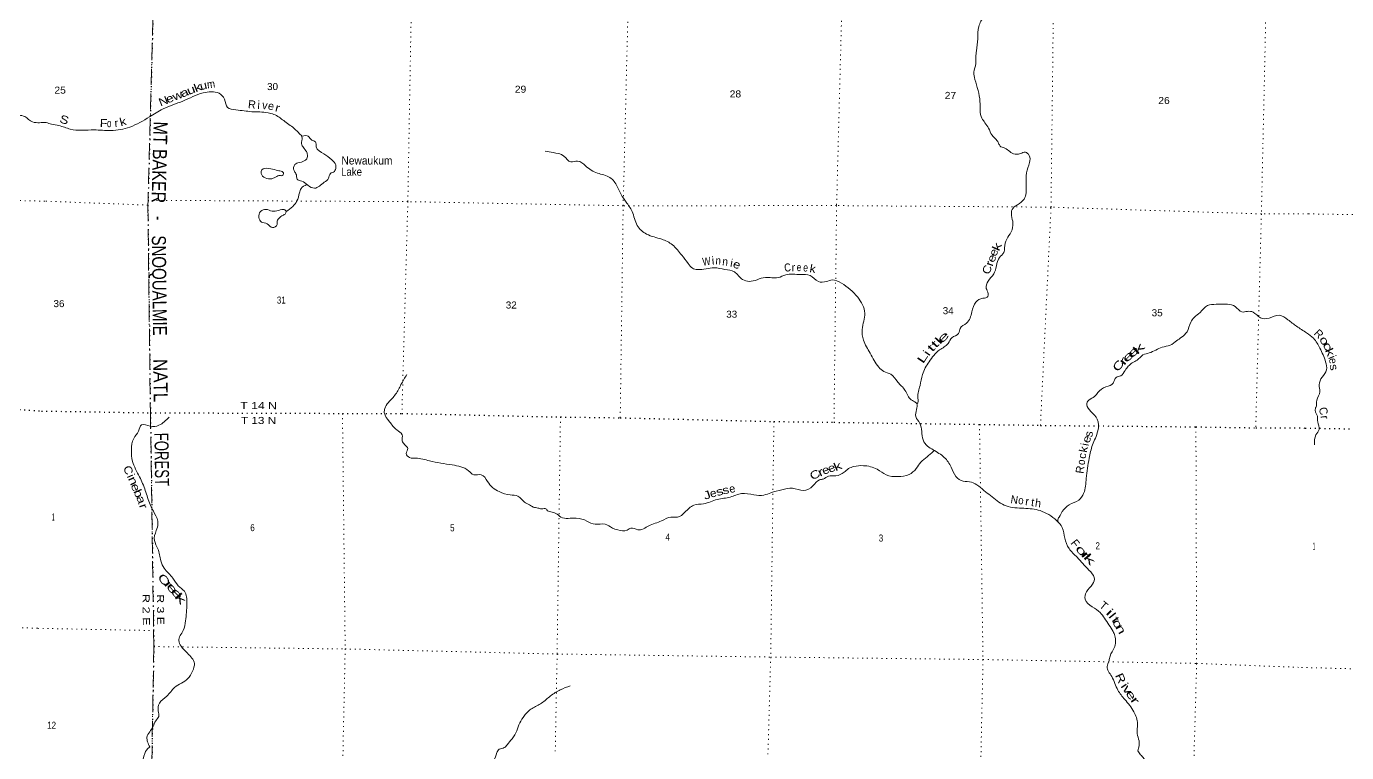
# Model space of a CAD drawing. Header units: feet. Extents: x -518066 to -250644, y -364975 to -177792.
# Drawn here: x -378460 to -345548, y -317689 to -299598 of the extents above; entities that cross this region are included whole.
import ezdxf
from ezdxf.enums import TextEntityAlignment as Align

# ---------------------------------------------------------------- set-up
doc = ezdxf.new("R2010")
doc.units = ezdxf.units.FT
doc.header["$LTSCALE"] = 80
doc.linetypes.add('DOT_DASHED', pattern=[7.7, 5, -1.2, 0.3, -1.2])
doc.linetypes.add('DOTTED', pattern=[1.5, 0.3, -1.2])
for name, color, linetype, lineweight in [('39', 7, 'Continuous', 13), ('41', 7, 'Continuous', 13), ('44', 7, 'DOT_DASHED', 13), ('6', 7, 'DOTTED', 25), ('7', 7, 'DOTTED', 13)]:
    doc.layers.add(name, color=color, linetype=linetype, lineweight=lineweight)

msp = doc.modelspace()

# ---------------------------------------------------------------- linework, layer by layer
at = {"layer": '39'}
for points in [[(-352258.93, -296342.87), (-352386.62, -296384.42), (-352574.5, -296511.21), (-352872.4, -296605.48), (-352986, -296741.9), (-353048.6, -296941.78), (-353322.81, -297153.25), (-353693.5, -297453.21), (-353862.02, -297616.63), (-353934.88, -297920.92), (-353999.22, -298297.81), (-354185.65, -298641.94), (-354286.47, -298935.57), (-354409.98, -299160.3), (-354585.18, -299353.76), (-354715.11, -299596.47), (-354743.8, -299905.71), (-354776.33, -300206.83), (-354789.67, -300361.47), (-354791.1, -300524.42), (-354841.97, -300740.64), (-354813.52, -300918.3), (-354688.31, -301470.26), (-354638.72, -301885.79), (-354562.58, -301998.07), (-354470.91, -302136.84), (-354391.86, -302301.5), (-354258.1, -302449.21), (-354213.56, -302532.65), (-354166.59, -302596.02), (-354098.61, -302617.58), (-353852.21, -302769.7), (-353679.05, -302767.34), (-353553.53, -302733.79), (-353458.57, -302812.27), (-353452.25, -302989.46), (-353526.06, -303243.43), (-353534.88, -303565.17), (-353586.2, -303898.08), (-353754.25, -304039.37), (-353887.67, -304161.28), (-353900.92, -304311.91), (-353864.59, -304497.79), (-353911.53, -304718.11), (-354021.95, -304894.84), (-354072.91, -305115.08), (-354095.49, -305231.3), (-354198.69, -305351.84), (-354277.69, -305565.45), (-354344.27, -305763.23), (-354485.05, -305947.36), (-354529.03, -306123.49), (-354481.54, -306257.29), (-354489.02, -306325.54), (-354614.79, -306371.16), (-354791.88, -306463.97), (-354887.65, -306709.42), (-355022.42, -306990.25), (-355182.21, -307121.66), (-355223.12, -307247.55), (-355388.39, -307352.69), (-355482, -307495.57), (-355694.78, -307658.05), (-355954.64, -307952.32), (-356122.37, -308268.67), (-356182.61, -308547.07), (-356233.51, -308859.87), (-356256.39, -308990.16), (-356264.91, -308992.24)], [(-377966.07, -301993.39), (-377833.32, -302030.68), (-377650.91, -302066.75), (-377368.99, -302157.25), (-376773.54, -302175.94), (-376353.19, -302192.92), (-375884.35, -302106.3), (-375387.74, -301849.26), (-375053.51, -301655.15), (-374558.14, -301456.43), (-374050.62, -301253.94), (-373658.3, -301264.29), (-373518.46, -301410.11), (-373448.4, -301618.84), (-373236.27, -301677.68), (-372840.65, -301722.3), (-372436.61, -301749), (-372157.13, -301859.56), (-372077.92, -301921.61), (-371818.25, -302112.23), (-371680.08, -302241.93), (-371589.58, -302332.63)], [(-392945.12, -303289.09), (-392691.52, -303125.99), (-392509.29, -303032.2), (-392120.88, -302985.68), (-391712.64, -302824.86), (-391534.91, -302893.84), (-391206.81, -302850.44), (-390958.96, -302669.17), (-390631.45, -302533.29), (-390436.9, -302421.59), (-390180.48, -302336.93), (-390076.85, -302260.06), (-390024.03, -302089.97), (-389731.4, -302001.83), (-389507.35, -301800.09), (-389279.46, -301610.48), (-389097.47, -301532.76), (-388906.86, -301547.64), (-388533.4, -301559.2), (-388176.65, -301612.73), (-387911.09, -301586.5), (-387601.86, -301595.1), (-387241.12, -301781.37), (-386767.36, -301933.12), (-386298.1, -302116.97), (-386162.35, -302303.93), (-385884.2, -302505.05), (-385532.47, -302755.51), (-385124.99, -302775.62), (-384963.7, -302868.47), (-384759.88, -303070.5), (-384441.73, -303151.6), (-384292.15, -303091.5), (-384164.3, -303006.95), (-383844.27, -302965.45), (-383556.37, -302923.47), (-383150.74, -302933.5), (-382900.26, -302842.72), (-382664.52, -302665.28), (-382431.13, -302509.93), (-382208.33, -302390.6), (-381978.42, -302331.68), (-381625.32, -301967.01), (-381421.41, -301769), (-381024.16, -301670.34), (-380522.08, -301547.11), (-380137.96, -301518.62), (-379935.98, -301577.9), (-379551.83, -301547.4), (-379328.52, -301657.25), (-379030.94, -301770.21), (-378647.84, -301808.04), (-378501.78, -301846.39), (-378304.89, -301975.95), (-378130.44, -301996.63), (-377966.07, -301993.39)], [(-371581.73, -302332.65), (-371432.42, -302333.71), (-371343.83, -302428.15), (-371252.25, -302476.37), (-371232.71, -302599.52), (-371045.09, -302770.51), (-370848.96, -302919.54), (-370749.07, -303050.44), (-370757.53, -303164.95), (-370782.69, -303212.7), (-370882.39, -303262.89), (-370927.15, -303380.65), (-371033.95, -303481), (-371280.64, -303628.67), (-371444.19, -303556.79), (-371594.93, -303450.97), (-371710.7, -303404.24), (-371725.1, -303323.46), (-371740, -303266.8), (-371788.73, -303191.32), (-371765.33, -303036.89), (-371659.69, -302990.85), (-371472.45, -302894.22), (-371457.82, -302773.81), (-371490.46, -302698.67), (-371572.63, -302586.26), (-371599.39, -302519.3), (-371591.61, -302436.97), (-371586.27, -302374.71), (-371587.39, -302332.43), (-371581.73, -302332.65)], [(-365530.23, -302708.64), (-365329.62, -302741.07), (-365057.72, -302829.34), (-364887.62, -302971.79), (-364718.14, -302953.26), (-364519.39, -303074.18), (-364223.25, -303253.51), (-363913.55, -303362.71), (-363731.02, -303583.89), (-363634.62, -303785.13), (-363511.77, -303972.85), (-363361.74, -304207.42), (-363230.3, -304560.31), (-362997.26, -304772.51), (-362621.49, -304899.2), (-362354.68, -305037.67), (-362122.7, -305300.14), (-361961.92, -305502.75), (-361855.73, -305621.71), (-361725.63, -305656.66), (-361314.02, -305611.09), (-361049.15, -305650.92), (-360806.92, -305714.42), (-360603.59, -305903.85), (-360445.57, -305951.47), (-360036.83, -305851.51), (-359720.89, -305856.21), (-359530.23, -305787.83), (-359157.7, -305781.66), (-358922.67, -305804.76), (-358714.46, -305954.05), (-358517.15, -305952.21), (-358369.42, -305915.11), (-358143.58, -305992.34), (-357736.37, -306345.06), (-357557.54, -306741.21), (-357626.53, -307148.19), (-357591.82, -307410.49), (-357425.67, -307739.97), (-357209.6, -308088.63), (-357086.98, -308191.84), (-356911.36, -308263.98), (-356736.28, -308456.83), (-356557.43, -308661.84), (-356403.46, -308900.52), (-356327.8, -308940.35), (-356264.57, -308996.02), (-356267.63, -309140.83), (-356287.51, -309319.48), (-356188.38, -309486.57), (-356140.28, -309686.79), (-356104.54, -309900.82), (-355993.04, -310054.1), (-355856.08, -310145.54), (-355576.33, -310338.6), (-355406.21, -310575.62), (-355288.41, -310811.52), (-355105.72, -310930.09), (-354902.8, -310948.48), (-354719.86, -311054.99), (-354387.32, -311321.61), (-354033.67, -311542.4), (-353592.12, -311604.1), (-353190.73, -311660.92), (-352777.28, -311909.14), (-352636.02, -312083.16), (-352573.18, -312348.08), (-352465.91, -312605.89), (-352267.15, -312821.38), (-351970.09, -313147.61), (-351837.05, -313329.5), (-351878.68, -313489.58), (-352035.85, -313687.45), (-352063.87, -313869.95), (-351888.7, -314058.78), (-351692.44, -314201.78), (-351582.7, -314342.95), (-351370.23, -314671.4), (-351324.15, -314777.01), (-351340.63, -315080.48), (-351443.56, -315283.52), (-351470.26, -315403.67), (-351517.59, -315547.54), (-351403.98, -315791.4), (-351250.2, -316134.7), (-351075.93, -316365.77), (-350850.92, -316672.35), (-350758.66, -316974.11), (-350767.83, -317217.37), (-350721.31, -317397.43), (-350748.63, -317642.32)], [(-372233.27, -303175.84), (-372417.66, -303137.71), (-372587.44, -303170.32), (-372607.55, -303264.46), (-372511.17, -303371.14), (-372342.53, -303392.83), (-372218.52, -303335.1), (-372167.75, -303314.05), (-372083.16, -303311.82), (-372049.95, -303264.24), (-372065.32, -303229.71), (-372169.22, -303193.29), (-372233.27, -303175.84)], [(-371471.02, -303537.84), (-371608.95, -303637.79), (-371651.49, -303745.54), (-371714.13, -303947.42), (-371821.74, -304085.98), (-371981.4, -304211.36)], [(-371980.27, -304210.47), (-372030.68, -304162.02), (-372170.03, -304183.2), (-372335.44, -304199.81), (-372485.5, -304156.38), (-372623.47, -304207.77), (-372664.84, -304355.79), (-372598.85, -304471.87), (-372458.86, -304515.09), (-372321.98, -304610.55), (-372209.66, -304534.47), (-372205.73, -304444.01), (-372153.82, -304368.66), (-372072.02, -304308.02), (-372000.44, -304255.22), (-371991.89, -304231.26), (-371981.4, -304211.36)], [(-346543.22, -307232.3), (-346795.01, -307068.52), (-347008.96, -306905.02), (-347224.05, -306795.83), (-347481.11, -306862.8), (-347696.45, -306860.23), (-347880.6, -306715.48), (-348019.13, -306698.45), (-348160.27, -306709.53), (-348324.56, -306577.27), (-348516.61, -306520.88), (-348798.43, -306520.92), (-349016.54, -306554.52), (-349199.27, -306723.67), (-349348.87, -306849.26), (-349433.88, -306966.17), (-349523.45, -307203.7), (-349663.29, -307343.58), (-349785.88, -307429.5), (-349947.26, -307540.76), (-350147.56, -307588.82), (-350302.05, -307659.98), (-350466.65, -307732.94), (-350624.74, -307783.91), (-350768.3, -307909.63), (-350892.53, -307977.41), (-350989.01, -308065.9), (-351067.64, -308166.84), (-351175.11, -308299.37), (-351294.85, -308345.11), (-351364.18, -308482.47), (-351547.35, -308577.17), (-351745.58, -308717.82), (-351828.19, -308816.67), (-351975.06, -308908.11), (-352025.77, -309021.72), (-351922.71, -309192.92), (-351761.71, -309385.48), (-351749.77, -309677.48), (-351881.87, -310022.76), (-351963.38, -310355.02), (-352038.44, -310858.45), (-352102.73, -311233.34), (-352226.98, -311397.7), (-352461.01, -311517.47), (-352635.65, -311684.79), (-352713.03, -311821.97), (-352749.19, -311913.76), (-352731.25, -311953.74)], [(-346543.22, -307232.3), (-346372.7, -307367.23), (-346212.55, -307616.77), (-346070.64, -307954.73), (-346046.92, -308151.79), (-346157.71, -308336.56), (-346232.36, -308523.41), (-346212.61, -308698.34), (-346289.32, -308911.32), (-346315.77, -309094.22), (-346325.84, -309110.29), (-346276.03, -309311.4), (-346268.26, -309446.11), (-346234.5, -309641.16), (-346311.05, -309773.73), (-346347.66, -310018.93)], [(-368977.36, -308273.14), (-369121.51, -308521.58), (-369255.38, -308760.18), (-369434.94, -308969.65), (-369524.61, -309116.63), (-369536.79, -309216.98), (-369404.78, -309447.14), (-369225.93, -309652.15), (-369093.54, -309769.65), (-369088.77, -309924.68), (-369036.23, -310010.3), (-368951.84, -310112.7), (-368988.72, -310238.67), (-368908.35, -310340.98), (-368753.68, -310356.34), (-368410.8, -310419.97), (-367843.3, -310522.57), (-367439.75, -310667.96), (-367306.98, -310767.36), (-367119.77, -310767.32), (-366962.3, -310935.65), (-366836.67, -311087.21), (-366671.67, -311185.29), (-366397.67, -311269.58), (-366205.06, -311299.83), (-366045.15, -311448.1), (-365915.76, -311517.24), (-365822.3, -311571.54), (-365706.07, -311596.15), (-365615.99, -311620.19), (-365507.13, -311612.45), (-365485.63, -311643.08), (-365390.08, -311693.4), (-365262.03, -311730.33), (-365135.17, -311823.57), (-364751.16, -311845.81), (-364487.05, -311921.85), (-364281.38, -312000.66), (-364033.77, -311999.89), (-363852.58, -312094.28), (-363718.75, -312143.4), (-363483.3, -312146.4), (-363389.64, -312096.07), (-363217.45, -312139.97), (-362945.58, -312039.11), (-362626.96, -311917.11), (-362391.47, -311823.53), (-362224.43, -311825.07), (-362042.63, -311700.16), (-361821.54, -311525.78), (-361579.24, -311490.69), (-361238.75, -311381.23), (-360911.43, -311323.8), (-360629.75, -311235.22), (-360326.44, -311265.81), (-360074.97, -311273.17), (-359898.61, -311214.54), (-359627.29, -311139.83), (-359360.76, -311101.22), (-359088.26, -311161.34), (-358856.38, -311047.56), (-358684, -310892.27), (-358599.11, -310875.97), (-358464.7, -310802.36), (-358279.29, -310792.22), (-358074.16, -310706.04), (-357963.51, -310613.82), (-357833.59, -310562.26), (-357593.6, -310541.2), (-357249.26, -310631.01), (-357022.74, -310770.64), (-356737.83, -310814.92), (-356454.9, -310762.58), (-356276.62, -310613.46), (-356162.56, -310454.92), (-356000.63, -310317.51), (-355920.62, -310246.78), (-355829.45, -310163.4)], [(-374903.82, -309332.29), (-375155.69, -309534.18), (-375375.6, -309557.67), (-375588.2, -309520.96), (-375661.98, -309678.35), (-375784.65, -309862.86), (-375842.96, -310145.32), (-375812.82, -310433.68), (-375639.81, -310819.65), (-375496.05, -311160.73), (-375374.64, -311511.39), (-375262.57, -311733.09), (-375179.35, -311986.36), (-375223.25, -312158.47), (-375268.77, -312406.99), (-375180.51, -312612.08), (-375110.34, -312911.36), (-375023.71, -313098.31), (-374805.51, -313346.4), (-374676.59, -313532.24), (-374522.49, -313670.32), (-374458.49, -313975.5), (-374493.79, -314407.34), (-374553.26, -314649.54), (-374661.24, -314900.76), (-374603.77, -315038.8), (-374444.45, -315215.22), (-374272.66, -315468.37), (-374316.94, -315658.57), (-374433.65, -315847.24), (-374764.41, -316067.57), (-374958.14, -316280.75), (-375145.15, -316461.89), (-375173.34, -316652.43), (-375162.1, -316787.48), (-375236.88, -316896.55), (-375300.34, -317042.08), (-375385.56, -317169.04), (-375455.02, -317312.43), (-375439.16, -317419.41), (-375381.74, -317548.92)], [(-364901.89, -316023.65), (-365149.62, -316125.02), (-365394.39, -316276.76), (-365615.56, -316455.16), (-365853.91, -316588.92), (-366044.9, -316767.96), (-366161.49, -316950.59), (-366232.06, -317146.27), (-366348.94, -317342.98), (-366476.92, -317493.18), (-366548.92, -317566.09), (-366670.58, -317607.77), (-366709.62, -317645.17), (-366732.16, -317688.96)], [(-375381.73, -317548.91), (-375390.02, -317554.44), (-375397.63, -317559.63), (-375509.79, -317710.46), (-375597.51, -317972.09), (-375802.91, -318098.6), (-375982.84, -318255.8), (-376091.86, -318382.26), (-376210.96, -318510.54), (-376215.31, -318721.59), (-376331.56, -318906.22), (-376496.1, -319095.9), (-376553.17, -319332.02), (-376536.51, -319595.78), (-376576.62, -319788), (-376562.9, -319999.42), (-376548.19, -320162.59), (-376679.05, -320276.55), (-376815.86, -320484.9), (-376985.22, -320616.17), (-377107.79, -320718.23), (-377285.69, -320776.93), (-377518.78, -320882.77), (-377712.27, -321015.56), (-377870.64, -321100.8), (-378016.18, -321148.1), (-378115, -321266.74), (-378234, -321292.46), (-378285.15, -321290.4)], [(-366732.16, -317688.96), (-366813.62, -317902.01), (-366925.6, -318074.67), (-367045.3, -318329.62), (-367188.84, -318572.01), (-367293.08, -318758.9), (-367277.46, -318877.86), (-367277.59, -319078.94), (-367306.85, -319134.64), (-367373.5, -319153.39), (-367467.56, -319235.93), (-367520.05, -319347.46), (-367585.32, -319591.45), (-367817.17, -319832.04), (-367933.26, -319912.12), (-368148.68, -319939.89), (-368366.79, -320098.32), (-368526.36, -320241.85), (-368765.92, -320369.68), (-368855.72, -320440.24), (-368927.87, -320531.26), (-369047.12, -320569.05), (-369227.79, -320762.42), (-369408.99, -321078.44), (-369638.44, -321397.51), (-369822.8, -321574.72), (-369936.39, -321630.71), (-370034.58, -321815.72), (-370151.75, -321948.05), (-370262.35, -322150.9), (-370370.03, -322309.57), (-370434.15, -322400.76), (-370596.83, -322499.99), (-370722.28, -322644.22), (-370921.95, -322784.93), (-371006.21, -322976.25), (-371142.42, -323057.92), (-371290.92, -323151.41), (-371329.51, -323367.79), (-371393.99, -323573.59), (-371481.12, -323851.56)], [(-350748.63, -317642.32), (-350684.32, -317742.28), (-350601.73, -317834.58), (-350538, -317942.39)]]:
    msp.add_spline(points, degree=3, dxfattribs=at)
at = {"layer": '44'}
for points in [[(-377913, -298754.21), (-375291.26, -298809.09), (-375425.72, -303930.92), (-375432.25, -304049.49), (-375368.54, -309223.82), (-375288.01, -314650.02), (-375284.36, -315048.48), (-375326.88, -317549.81)], [(-375326.88, -317549.81), (-375362.81, -320321.51), (-375438.16, -324952.93), (-372866.68, -325274.87), (-370304.08, -325345.26), (-365409.38, -325467.28), (-364967.63, -325466.24), (-360111.28, -325597.52), (-359737.95, -325610.91)]]:
    msp.add_lwpolyline(points, dxfattribs=at)
at = {"layer": '6'}
for points in [[(-374845.93, -284795.89), (-374844.28, -287951.51), (-374885.58, -288381.21), (-375071.23, -293258.5), (-375117.98, -293565.35), (-375271.43, -298537.88), (-375291.26, -298809.09), (-375425.72, -303930.92), (-375432.25, -304049.49), (-375368.54, -309223.82), (-375288.01, -314650.02), (-375284.36, -315048.48), (-375326.88, -317549.81)], [(-409586.91, -308522.67), (-406706.57, -308609.69), (-401581.92, -308729.77), (-396184.44, -308873.99), (-391044.1, -309018.42), (-387477.01, -308903.77), (-386037.38, -308837.22), (-380311.11, -309024.5), (-378085.1, -309179.79)], [(-378085.1, -309179.79), (-375368.54, -309223.82), (-370579.98, -309239.07), (-369098.46, -309240.38), (-365146.82, -309328.38), (-363655.62, -309348), (-359824.88, -309441.48), (-358327.64, -309461.23), (-354699.32, -309512.18), (-353180.03, -309536.42), (-349303.83, -309574.53), (-347812.72, -309598.17), (-346579.39, -309602.89)], [(-346579.39, -309602.89), (-344047.96, -309648.63), (-342560.19, -309669.07), (-338928.09, -309721.04), (-336827.91, -309738.43), (-333623.47, -309781.68), (-331509.21, -309785.01), (-328294.7, -309812.2), (-326244.72, -309829.5), (-324455.48, -309850.05)], [(-375326.88, -317549.81), (-375362.81, -320321.51), (-375438.16, -324952.93), (-375505.87, -328977.11)]]:
    msp.add_lwpolyline(points, dxfattribs=at)
at = {"layer": '7'}
for p, q in [((-375432.25, -304049.49), (-377998.81, -303952.22)), ((-358261.8, -304062.29), (-358327.64, -309461.23)), ((-378174.47, -314593.33), (-375288.01, -314650.02)), ((-346669.67, -315568.65), (-344095.57, -315635.4)), ((-370566.65, -317627.3), (-370611.96, -320408.42))]:
    msp.add_line(p, q, dxfattribs=at)
for points in [[(-368482.76, -277740.75), (-368534.54, -282665.15), (-368621.33, -288007.3), (-368744.63, -293362.77), (-368856.46, -298652.08), (-368950.66, -303963.9), (-369098.46, -309240.38), (-369098.46, -309240.38)], [(-363655.62, -309348), (-363582.18, -304065.92), (-363447.54, -298612.19), (-363389.31, -293458.38), (-363328.04, -288180.07), (-363212.64, -282780.26), (-363072.63, -277871.82)], [(-357643.15, -277944.96), (-357855.25, -282797.62), (-357976.42, -288185.24), (-358056.28, -293485.29), (-358124.8, -298857.93), (-358261.8, -304062.29)], [(-353180.03, -309536.42), (-352916.15, -304101.45), (-352853.15, -298799.11), (-352790.72, -293466.5), (-352763.05, -288292.01), (-352605.97, -282957.38), (-352440.22, -278069.61)], [(-347429.64, -287184.91), (-347456.71, -288286.07), (-347512.45, -293550.5), (-347552.37, -298903.63), (-347671.86, -304269.24), (-347812.72, -309598.17)], [(-377998.81, -303952.22), (-380523.81, -303891.08), (-385852.19, -303826.29), (-391126.84, -303794.46), (-396264.56, -303740.52), (-401569.79, -303606.03), (-406828.49, -303451.49)], [(-346498.65, -304267.22), (-347671.86, -304269.24), (-352916.15, -304101.45), (-352916.15, -304101.45), (-358261.8, -304062.29), (-363582.18, -304065.92), (-368950.66, -303963.9), (-375425.72, -303930.92)], [(-346498.65, -304267.22), (-342387.34, -304340.56), (-336775.45, -304360.81), (-335002.34, -304402.68)], [(-370579.98, -309239.07), (-370512.83, -315107.63), (-370566.65, -317627.3)], [(-365146.82, -309328.38), (-365229.42, -315234), (-365276.86, -317712.24)], [(-359824.88, -309441.48), (-359904.66, -315308.93), (-359974.65, -317796.16)], [(-354699.32, -309512.18), (-354611.83, -315371.11), (-354665.9, -317878.95)], [(-349303.83, -309574.53), (-349285.53, -315468.21), (-349356.4, -317960.52)], [(-409680.41, -313751.15), (-406748.46, -313839.85), (-401541.83, -314115.94), (-396440.21, -314165.31), (-391180.17, -314233.11), (-385903.3, -314250.91), (-380605.86, -314500.19), (-378174.47, -314593.33)], [(-375284.36, -315048.48), (-370512.83, -315107.63), (-365229.42, -315234), (-359904.66, -315308.93), (-354611.83, -315371.11), (-349285.53, -315468.21), (-346669.67, -315568.65)]]:
    msp.add_lwpolyline(points, dxfattribs=at)

# ---------------------------------------------------------------- texts
at = {"layer": '41'}
for s, rotation, width, p in [('u', 21.718, 1.4, (-374320.88, -301270.85)), ('k', 21.718, 1.4, (-374153.11, -301208.33)), ('u', 13.599, 1.2, (-374024.76, -301165.73)), ('m', 7.737, 0.9, (-373845.88, -301132.6)), ('N', 21.944, 1.2, (-375008.72, -301550.86)), ('e', 21.944, 1.25, (-374852.34, -301484.93)), ('w', 21.773, 1.3, (-374656.29, -301408.08)), ('a', 21.784, 1.35, (-374484.58, -301338.53)), ('r', 345.751, 1.2, (-372221.63, -301720.46)), ('S', 342.105, 1.25, (-377545.73, -302016.65)), ('F', 357.645, 1.15, (-376538.73, -302104.58)), ('o', 357.729, 0.75, (-376398.15, -302107.86)), ('k', 14.991, 1.2, (-376029.26, -302066.36)), ('k', 66.386, 1.45, (-354173.14, -305125.05)), ('W', 7.91, 0.8, (-361492.5, -305549.22)), ('n', 356.828, 0.9, (-361218.15, -305531.12)), ('n', 354.077, 0.95, (-361048.41, -305553.05)), ('e', 68.192, 1.25, (-354305.46, -305412.23)), ('e', 69.192, 1.2, (-354255.12, -305262.17)), ('e', 340.579, 1.2, (-360780.73, -305622.55)), ('C', 6.617, 0.85, (-359474.28, -305702.29)), ('e', 358.874, 0.75, (-359200.94, -305694.43)), ('e', 355.28, 0.8, (-359041.03, -305705.03)), ('k', 350.251, 1.1, (-358873.29, -305729.54)), ('C', 68.349, 1.15, (-354419.09, -305692.59)), ('r', 71.285, 1.3, (-354356.96, -305536.19)), ('l', 47.75, 1.7, (-355649.87, -307494.33)), ('e', 45.257, 2.05, (-355536.93, -307408.43)), ('o', 299.592, 1.45, (-346186.48, -307477.17)), ('i', 55.363, 1.45, (-355934.72, -307790.25)), ('t', 49.592, 1.8, (-355831.66, -307674.37)), ('t', 48.944, 1.85, (-355738.33, -307577.15)), ('e', 45.457, 2.05, (-350925.14, -307884.89)), ('e', 45.411, 2.05, (-350798.54, -307776.76)), ('k', 41.425, 2.15, (-350668.72, -307696.6)), ('c', 295.999, 1.55, (-346105.23, -307610.97)), ('k', 293.009, 1.45, (-346053.01, -307751.11)), ('L', 56.662, 1.65, (-356039.68, -307912.49)), ('C', 55.565, 1.45, (-351158.35, -308103.56)), ('r', 51.961, 1.95, (-351038.71, -307993.55)), ('i', 292.979, 1.05, (-345996.94, -307875.46)), ('e', 280.441, 0.95, (-345978.32, -307946.28)), ('s', 280.537, 1.15, (-345959.68, -308106.41)), ('s', 81.953, 1.1, (-351879.46, -309767.53)), ('e', 70.073, 1.2, (-351936.86, -309913.61)), ('k', 78.757, 1.1, (-352008.49, -310154.6)), ('c', 80.676, 1.05, (-352044.19, -310310.61)), ('C', 291.441, 1.15, (-376011.77, -310688.96)), ('C', 28.99, 1.3, (-358755.16, -310851.62)), ('r', 25.915, 1.5, (-358617.1, -310789.54)), ('e', 20.152, 1.2, (-358504.01, -310740.4)), ('e', 21.599, 1.25, (-358353.4, -310689.73)), ('k', 23.058, 1.45, (-358196.47, -310645.97)), ('o', 81.373, 0.9, (-352068.98, -310468.52)), ('i', 293.98, 1.1, (-375946.35, -310835.66)), ('n', 294.31, 1.4, (-375888.98, -310957.93)), ('e', 293.046, 1.3, (-375828, -311119.55)), ('b', 292.664, 1.35, (-375758.34, -311270.8)), ('a', 289.317, 1.3, (-375692.66, -311420.41)), ('J', 18.412, 1.3, (-361461.59, -311365.6)), ('e', 15.729, 1.1, (-361314.27, -311321.28)), ('s', 17.33, 1.35, (-361150.93, -311277.17)), ('s', 14.572, 1.25, (-361004.44, -311243.16)), ('N', 351.879, 0.95, (-353842.99, -311484.53)), ('o', 351.957, 0.9, (-353678.12, -311501.97)), ('r', 288.878, 1.3, (-375632.48, -311582.26)), ('o', 310.856, 1.85, (-352235.05, -312719.69)), ('r', 312.365, 2.15, (-352118.1, -312837.98)), ('k', 312.276, 2.15, (-352028.07, -312936.9)), ('C', 308.452, 1.55, (-375111.65, -313442.23)), ('r', 311.418, 2.1, (-374986.49, -313565.62)), ('e', 309.543, 1.8, (-374901.53, -313662.7)), ('e', 314.937, 2.05, (-374774.38, -313797.2)), ('k', 310.68, 2.1, (-374694.76, -313914.8)), ('i', 314.875, 1.9, (-351525.14, -314260.81)), ('l', 308.827, 1.55, (-351466.66, -314338.31)), ('t', 306.974, 1.65, (-351384, -314438.14)), ('o', 299.881, 1.45, (-351342.98, -314529.55)), ('n', 298.508, 1.55, (-351261.37, -314663.73)), ('R', 293.622, 1.3, (-351272.27, -315877.29)), ('i', 303.675, 1.45, (-351165.32, -316071.64)), ('v', 300.324, 1.6, (-351091.95, -316175.22)), ('e', 303.69, 1.6, (-351002.92, -316308.73)), ('r', 305.866, 1.85, (-350899.07, -316448.7))]:
    msp.add_text(s, height=200, rotation=rotation, dxfattribs=dict(at, width=width)).set_placement(p, align=Align.CENTER)
for s, rotation, p in [('R', 353.931, (-372846.72, -301641.21)), ('i', 356.458, (-372675.43, -301653.69)), ('v', 351.981, (-372527.48, -301659.82)), ('e', 348.06, (-372379.02, -301677.24)), ('r', 6.223, (-376208.56, -302104.45)), ('i', 6.424, (-361333.45, -305532.15)), ('i', 350.005, (-360896.4, -305589.24)), ('r', 1.008, (-359338.76, -305700.13)), ('R', 315.655, (-346308.94, -307328.74)), ('C', 284.181, (-346219.93, -309203.8)), ('r', 278.289, (-346189.13, -309347.65)), ('i', 79.592, (-351977, -310030.26)), ('R', 81.667, (-352096.5, -310653.99)), ('e', 13.052, (-360843.59, -311209.77)), ('r', 352.134, (-353523.8, -311527.28)), ('t', 351.991, (-353385.86, -311550.44)), ('h', 351.894, (-353251.27, -311571.49)), ('F', 308.519, (-352389.07, -312538.1)), ('T', 320.397, (-351666.44, -314104.11))]:
    msp.add_text(s, height=200, rotation=rotation, dxfattribs=at).set_placement(p, align=Align.CENTER)
for s, width, p in [('Lake', 0.9, (-370615.51, -303318.2)), ('Newaukum', 0.95, (-370606.05, -303038.64))]:
    msp.add_text(s, height=200, dxfattribs=dict(at, width=width)).set_placement(p)
at = {"layer": '44'}
for s, rotation, width, p in [('MT BAKER', 268.496, 0.85, (-375287.04, -301962.93)), ('-', 270.705, 0.65, (-375329.16, -304328.95)), ('SNOQUALMIE', 270.705, 0.8, (-375334.69, -304808.66)), ('NATL', 270.705, 0.9, (-375296.46, -307886.15)), ('FOREST', 270.85, 0.7, (-375270.08, -309724.07))]:
    msp.add_text(s, height=350, rotation=rotation, dxfattribs=dict(at, width=width)).set_placement(p)
at = {"layer": '6'}
for s, rotation, width, p in [('T 14 N', 359.818, 1.3, (-373127.54, -309130.93)), ('T 13 N', 359.818, 1.25, (-373111.6, -309500.22)), ('R 2 E', 270.705, 1.35, (-375565.19, -313737.09)), ('R 3 E', 270.705, 1.3, (-375207.7, -313747.66))]:
    msp.add_text(s, height=175, rotation=rotation, dxfattribs=dict(at, width=width)).set_placement(p)
at = {"layer": '7'}
for s, width, p in [('25', 1.1, (-377762.34, -301273.01)), ('30', 1.05, (-372460.08, -301184.25)), ('29', 1.1, (-366284.52, -301250.54)), ('28', 1.1, (-360927.47, -301367.93)), ('27', 1.1, (-355566.32, -301404.72)), ('26', 1.1, (-350242.87, -301530.97)), ('36', 1.05, (-377784.65, -306591.51)), ('31', 0.85, (-372215.6, -306503.49)), ('32', 1.05, (-366508.78, -306626.19)), ('33', 1.05, (-361013.19, -306854.99)), ('34', 1.05, (-355616.15, -306767.7)), ('35', 1.05, (-350406.22, -306819.06)), ('1', 0.4, (-377823.61, -311907.25)), ('6', 0.85, (-372878.17, -312172.94)), ('5', 0.85, (-367896.88, -312178.8)), ('4', 0.85, (-362528.24, -312409.52)), ('3', 0.85, (-357210.54, -312431.57)), ('2', 0.85, (-351808.04, -312623.89)), ('1', 0.4, (-346393.27, -312634.62)), ('12', 0.85, (-377941.93, -317095.31))]:
    msp.add_text(s, height=175, dxfattribs=dict(at, width=width)).set_placement(p)

doc.saveas('drawing.dxf')
